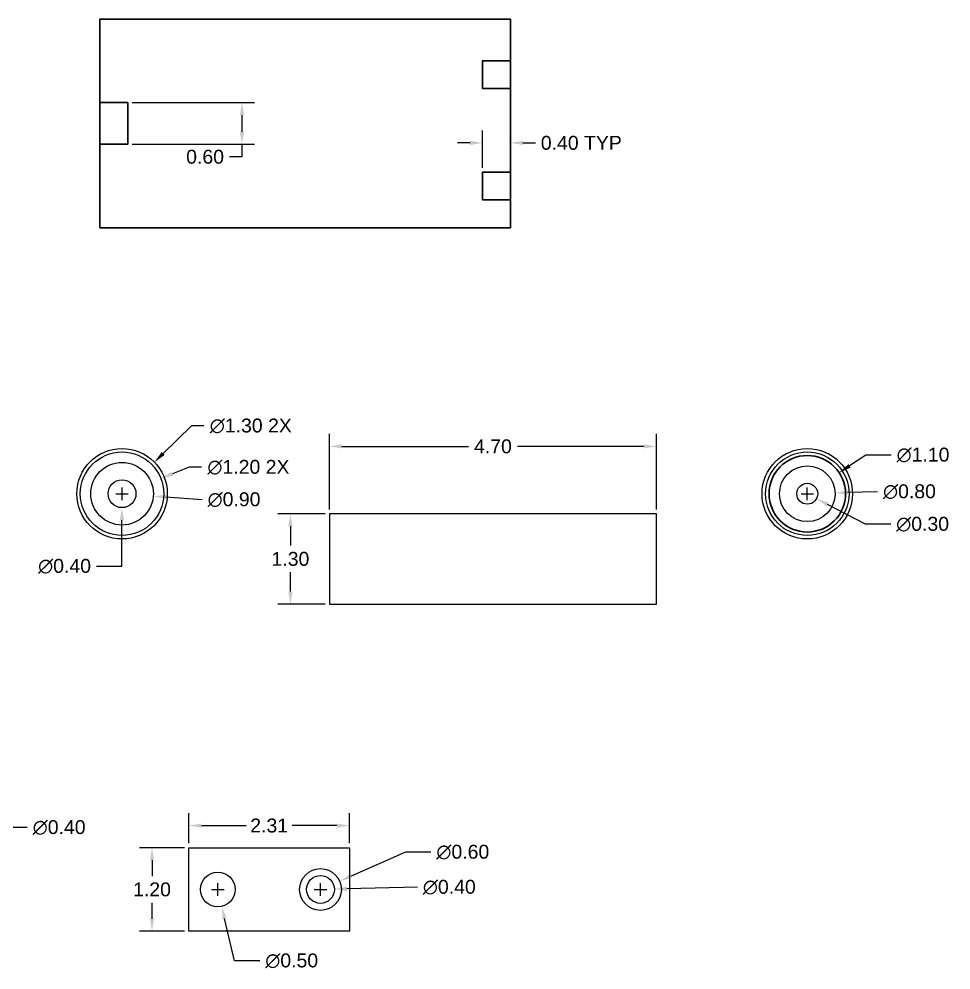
# Model space of a CAD drawing. Header units: centimetres. Extents: x 12 to 41.4, y 4.9 to 20.6.
# Drawn here: x 28.04 to 41.43, y 6.94 to 20.61 of the extents above; entities that cross this region are included whole.
import ezdxf

# ---------------------------------------------------------------- set-up
doc = ezdxf.new("R2010")
doc.units = ezdxf.units.CM
doc.header["$MEASUREMENT"] = 0
doc.layers.add('Baterie', color=12, linetype='Continuous')
doc.layers.add('Contacte baterie', color=253, linetype='Continuous')
doc.layers.add('Compartiment baterie', color=250, linetype='Continuous', lineweight=30)
doc.layers.add('Cotare', color=2, linetype='Continuous', lineweight=0)
doc.styles.get("Standard").update_dxf_attribs({"font": 'arial.ttf'})
doc.dimstyles.get("Standard").update_dxf_attribs({"dimtxt": 0.2, "dimasz": 0.18, "dimexe": 0.18, "dimexo": 0.0625, "dimgap": 0.09, "dimtad": 0, "dimtih": 1, "dimtoh": 1, "dimzin": 0, "dimdsep": 46, "dimtxsty": 'Standard', "dimcen": 0.09, "dimclrd": 256, "dimclrt": 256, "dimadec": 0, "dimazin": 0, "dimtfac": 1, "dimtofl": 0, "dimtmove": 0, "dimatfit": 3, "dimfxl": 1, "dimtolj": 1, "dimtzin": 0, "dimarcsym": 0})

# ---------------------------------------------------------------- blocks, each defined once
blk = doc.blocks.new('*D8')
at = {"layer": 'Cotare', "color": 0, "lineweight": -2, "transparency": 16777216}
for p, q in [((32.438, 13.5), (31.759, 13.5)), ((32.438, 12.2), (31.759, 12.2))]:
    blk.add_line(p, q, dxfattribs=at)
at = {"layer": 'Cotare', "lineweight": -2, "transparency": 16777216}
for p, q in [((31.939, 13.32), (31.939, 13.042)), ((31.939, 12.38), (31.939, 12.658))]:
    blk.add_line(p, q, dxfattribs=at)
at = {"layer": 'Cotare', "transparency": 16777216}
for points in [[(31.909, 13.32), (31.969, 13.32), (31.939, 13.5)], [(31.909, 12.38), (31.969, 12.38), (31.939, 12.2)]]:
    blk.add_solid(points, dxfattribs=at)
at = {"layer": 'Defpoints', "color": 0, "transparency": 16777216}
for p in [(32.5, 13.5), (31.939, 12.2), (32.5, 12.2)]:
    blk.add_point(p, dxfattribs=at)
at = {"layer": 'Cotare', "transparency": 16777216, "insert": (31.939, 12.85), "char_height": 0.2, "attachment_point": 5}
blk.add_mtext('\\A1;1.30', dxfattribs=at)
blk = doc.blocks.new('*D9')
at = {"layer": 'Cotare', "color": 0, "lineweight": -2, "transparency": 16777216}
for p, q in [((32.5, 13.562), (32.5, 14.647)), ((37.2, 13.562), (37.2, 14.647))]:
    blk.add_line(p, q, dxfattribs=at)
at = {"layer": 'Cotare', "lineweight": -2, "transparency": 16777216}
for p, q in [((32.68, 14.467), (34.497, 14.467)), ((37.02, 14.467), (35.203, 14.467))]:
    blk.add_line(p, q, dxfattribs=at)
at = {"layer": 'Cotare', "transparency": 16777216}
for points in [[(32.68, 14.497), (32.68, 14.437), (32.5, 14.467)], [(37.02, 14.497), (37.02, 14.437), (37.2, 14.467)]]:
    blk.add_solid(points, dxfattribs=at)
at = {"layer": 'Defpoints', "color": 0, "transparency": 16777216}
for p in [(37.2, 14.467), (32.5, 13.5), (37.2, 13.5)]:
    blk.add_point(p, dxfattribs=at)
at = {"layer": 'Cotare', "transparency": 16777216, "insert": (34.85, 14.467), "char_height": 0.2, "attachment_point": 5}
blk.add_mtext('\\A1;4.70', dxfattribs=at)
blk = doc.blocks.new('*D10')
at = {"layer": 'Cotare', "lineweight": -2, "transparency": 16777216}
for p, q in [((30.515, 14.761), (30.111, 14.367)), ((30.695, 14.761), (30.515, 14.761))]:
    blk.add_line(p, q, dxfattribs=at)
at = {"layer": 'Cotare', "color": 0, "lineweight": -2, "transparency": 16777216}
for p, q in [((29.518, 13.697), (29.518, 13.877)), ((29.428, 13.787), (29.608, 13.787))]:
    blk.add_line(p, q, dxfattribs=at)
at = {"layer": 'Cotare', "transparency": 16777216}
blk.add_solid([(30.09, 14.388), (30.132, 14.345), (29.983, 14.241)], dxfattribs=at)
at = {"layer": 'Defpoints', "color": 0, "transparency": 16777216}
for p in [(29.983, 14.241), (29.053, 13.332)]:
    blk.add_point(p, dxfattribs=at)
at = {"layer": 'Cotare', "transparency": 16777216, "insert": (31.369, 14.761), "char_height": 0.2, "width": 1.45373, "attachment_point": 5}
blk.add_mtext('\\A1;∅1.30 2X', dxfattribs=at)
blk = doc.blocks.new('*D11')
at = {"layer": 'Cotare', "lineweight": -2, "transparency": 16777216}
for p, q in [((30.481, 14.167), (30.243, 14.073)), ((30.661, 14.167), (30.481, 14.167))]:
    blk.add_line(p, q, dxfattribs=at)
at = {"layer": 'Cotare', "color": 0, "lineweight": -2, "transparency": 16777216}
for p, q in [((29.518, 13.697), (29.518, 13.877)), ((29.428, 13.787), (29.608, 13.787))]:
    blk.add_line(p, q, dxfattribs=at)
at = {"layer": 'Cotare', "transparency": 16777216}
blk.add_solid([(30.232, 14.101), (30.254, 14.045), (30.076, 14.007)], dxfattribs=at)
at = {"layer": 'Defpoints', "color": 0, "transparency": 16777216}
for p in [(30.076, 14.007), (28.96, 13.567)]:
    blk.add_point(p, dxfattribs=at)
at = {"layer": 'Cotare', "transparency": 16777216, "insert": (31.335, 14.167), "char_height": 0.2, "attachment_point": 5}
blk.add_mtext('\\A1;∅1.20 2X', dxfattribs=at)
blk = doc.blocks.new('*D12')
at = {"layer": 'Cotare', "color": 0, "lineweight": -2, "transparency": 16777216}
for p, q in [((29.518, 13.697), (29.518, 13.877)), ((29.428, 13.787), (29.608, 13.787))]:
    blk.add_line(p, q, dxfattribs=at)
at = {"layer": 'Cotare', "lineweight": -2, "transparency": 16777216}
blk.add_line((30.67, 13.701), (30.146, 13.74), dxfattribs=at)
at = {"layer": 'Cotare', "transparency": 16777216}
blk.add_solid([(30.148, 13.77), (30.144, 13.71), (29.966, 13.753)], dxfattribs=at)
at = {"layer": 'Defpoints', "color": 0, "transparency": 16777216}
for p in [(29.069, 13.82), (29.966, 13.753)]:
    blk.add_point(p, dxfattribs=at)
at = {"layer": 'Cotare', "transparency": 16777216, "insert": (31.128, 13.701), "char_height": 0.2, "attachment_point": 5}
blk.add_mtext('\\A1;∅0.90', dxfattribs=at)
blk = doc.blocks.new('*D13')
at = {"layer": 'Cotare', "color": 0, "lineweight": -2, "transparency": 16777216}
for p, q in [((29.518, 13.697), (29.518, 13.877)), ((29.428, 13.787), (29.608, 13.787))]:
    blk.add_line(p, q, dxfattribs=at)
at = {"layer": 'Cotare', "lineweight": -2, "transparency": 16777216}
for p, q in [((29.514, 12.744), (29.516, 13.407)), ((29.15, 12.744), (29.514, 12.744))]:
    blk.add_line(p, q, dxfattribs=at)
at = {"layer": 'Cotare', "transparency": 16777216}
blk.add_solid([(29.486, 13.407), (29.546, 13.407), (29.517, 13.587)], dxfattribs=at)
at = {"layer": 'Defpoints', "color": 0, "transparency": 16777216}
for p in [(29.518, 13.987), (29.517, 13.587)]:
    blk.add_point(p, dxfattribs=at)
at = {"layer": 'Cotare', "transparency": 16777216, "insert": (28.692, 12.744), "char_height": 0.2, "attachment_point": 5}
blk.add_mtext('\\A1;∅0.40', dxfattribs=at)
blk = doc.blocks.new('*D14')
at = {"layer": 'Cotare', "lineweight": -2, "transparency": 16777216}
for p, q in [((40.211, 14.343), (39.978, 14.189)), ((40.575, 14.343), (40.211, 14.343))]:
    blk.add_line(p, q, dxfattribs=at)
at = {"layer": 'Cotare', "color": 0, "lineweight": -2, "transparency": 16777216}
for p, q in [((39.369, 13.697), (39.369, 13.877)), ((39.279, 13.787), (39.459, 13.787))]:
    blk.add_line(p, q, dxfattribs=at)
at = {"layer": 'Cotare', "transparency": 16777216}
blk.add_solid([(39.961, 14.214), (39.994, 14.164), (39.828, 14.09)], dxfattribs=at)
at = {"layer": 'Defpoints', "color": 0, "transparency": 16777216}
for p in [(39.828, 14.09), (38.91, 13.484)]:
    blk.add_point(p, dxfattribs=at)
at = {"layer": 'Cotare', "transparency": 16777216, "insert": (41.033, 14.343), "char_height": 0.2, "attachment_point": 5}
blk.add_mtext('\\A1;∅1.10', dxfattribs=at)
blk = doc.blocks.new('*D15')
at = {"layer": 'Cotare', "color": 0, "lineweight": -2, "transparency": 16777216}
for p, q in [((39.369, 13.697), (39.369, 13.877)), ((39.279, 13.787), (39.459, 13.787))]:
    blk.add_line(p, q, dxfattribs=at)
at = {"layer": 'Cotare', "lineweight": -2, "transparency": 16777216}
blk.add_line((40.38, 13.816), (39.948, 13.804), dxfattribs=at)
at = {"layer": 'Cotare', "transparency": 16777216}
blk.add_solid([(39.948, 13.834), (39.949, 13.774), (39.769, 13.798)], dxfattribs=at)
at = {"layer": 'Defpoints', "color": 0, "transparency": 16777216}
for p in [(38.969, 13.775), (39.769, 13.798)]:
    blk.add_point(p, dxfattribs=at)
at = {"layer": 'Cotare', "transparency": 16777216, "insert": (40.838, 13.816), "char_height": 0.2, "attachment_point": 5}
blk.add_mtext('\\A1;∅0.80', dxfattribs=at)
blk = doc.blocks.new('*D16')
at = {"layer": 'Cotare', "color": 0, "lineweight": -2, "transparency": 16777216}
for p, q in [((39.369, 13.697), (39.369, 13.877)), ((39.279, 13.787), (39.459, 13.787))]:
    blk.add_line(p, q, dxfattribs=at)
at = {"layer": 'Cotare', "lineweight": -2, "transparency": 16777216}
for p, q in [((40.204, 13.348), (39.661, 13.633)), ((40.568, 13.348), (40.204, 13.348))]:
    blk.add_line(p, q, dxfattribs=at)
at = {"layer": 'Cotare', "transparency": 16777216}
blk.add_solid([(39.675, 13.66), (39.647, 13.607), (39.501, 13.717)], dxfattribs=at)
at = {"layer": 'Defpoints', "color": 0, "transparency": 16777216}
for p in [(39.236, 13.857), (39.501, 13.717)]:
    blk.add_point(p, dxfattribs=at)
at = {"layer": 'Cotare', "transparency": 16777216, "insert": (41.027, 13.348), "char_height": 0.2, "attachment_point": 5}
blk.add_mtext('\\A1;∅0.30', dxfattribs=at)
blk = doc.blocks.new('*D17')
at = {"layer": 'Cotare', "lineweight": -2, "transparency": 16777216}
for p, q in [((27.792, 8.99), (27.297, 8.839)), ((28.156, 8.99), (27.792, 8.99))]:
    blk.add_line(p, q, dxfattribs=at)
at = {"layer": 'Cotare', "color": 0, "lineweight": -2, "transparency": 16777216}
for p, q in [((26.933, 8.637), (26.933, 8.817)), ((26.843, 8.727), (27.023, 8.727))]:
    blk.add_line(p, q, dxfattribs=at)
at = {"layer": 'Cotare', "transparency": 16777216}
blk.add_solid([(27.288, 8.867), (27.306, 8.81), (27.125, 8.786)], dxfattribs=at)
at = {"layer": 'Defpoints', "color": 0, "transparency": 16777216}
for p in [(27.125, 8.786), (26.742, 8.669)]:
    blk.add_point(p, dxfattribs=at)
at = {"layer": 'Cotare', "transparency": 16777216, "insert": (28.614, 8.99), "char_height": 0.2, "attachment_point": 5}
blk.add_mtext('\\A1;∅0.40', dxfattribs=at)
blk = doc.blocks.new('*D20')
at = {"layer": 'Cotare', "color": 0, "lineweight": -2, "transparency": 16777216}
for p, q in [((30.48, 8.763), (30.48, 9.198)), ((32.786, 8.763), (32.786, 9.198))]:
    blk.add_line(p, q, dxfattribs=at)
at = {"layer": 'Cotare', "lineweight": -2, "transparency": 16777216}
for p, q in [((30.66, 9.018), (31.301, 9.018)), ((32.606, 9.018), (31.965, 9.018))]:
    blk.add_line(p, q, dxfattribs=at)
at = {"layer": 'Cotare', "transparency": 16777216}
for points in [[(30.66, 9.048), (30.66, 8.988), (30.48, 9.018)], [(32.606, 9.048), (32.606, 8.988), (32.786, 9.018)]]:
    blk.add_solid(points, dxfattribs=at)
at = {"layer": 'Defpoints', "color": 0, "transparency": 16777216}
for p in [(32.786, 9.018), (30.48, 8.7), (32.786, 8.7)]:
    blk.add_point(p, dxfattribs=at)
at = {"layer": 'Cotare', "transparency": 16777216, "insert": (31.633, 9.018), "char_height": 0.2, "attachment_point": 5}
blk.add_mtext('\\A1;2.31', dxfattribs=at)
blk = doc.blocks.new('*D21')
at = {"layer": 'Cotare', "color": 0, "lineweight": -2, "transparency": 16777216}
for p, q in [((30.417, 8.7), (29.769, 8.7)), ((30.417, 7.5), (29.769, 7.5))]:
    blk.add_line(p, q, dxfattribs=at)
at = {"layer": 'Cotare', "lineweight": -2, "transparency": 16777216}
for p, q in [((29.949, 8.52), (29.949, 8.292)), ((29.949, 7.68), (29.949, 7.908))]:
    blk.add_line(p, q, dxfattribs=at)
at = {"layer": 'Cotare', "transparency": 16777216}
for points in [[(29.919, 8.52), (29.979, 8.52), (29.949, 8.7)], [(29.919, 7.68), (29.979, 7.68), (29.949, 7.5)]]:
    blk.add_solid(points, dxfattribs=at)
at = {"layer": 'Defpoints', "color": 0, "transparency": 16777216}
for p in [(30.48, 8.7), (29.949, 7.5), (30.48, 7.5)]:
    blk.add_point(p, dxfattribs=at)
at = {"layer": 'Cotare', "transparency": 16777216, "insert": (29.949, 8.1), "char_height": 0.2, "attachment_point": 5}
blk.add_mtext('\\A1;1.20', dxfattribs=at)
blk = doc.blocks.new('*D22')
at = {"layer": 'Cotare', "color": 0, "lineweight": -2, "transparency": 16777216}
for p, q in [((30.805, 8.1), (30.985, 8.1)), ((30.895, 8.01), (30.895, 8.19))]:
    blk.add_line(p, q, dxfattribs=at)
at = {"layer": 'Cotare', "lineweight": -2, "transparency": 16777216}
for p, q in [((31.134, 7.074), (30.992, 7.681)), ((31.499, 7.074), (31.134, 7.074))]:
    blk.add_line(p, q, dxfattribs=at)
at = {"layer": 'Cotare', "transparency": 16777216}
blk.add_solid([(31.022, 7.688), (30.963, 7.675), (30.951, 7.857)], dxfattribs=at)
at = {"layer": 'Defpoints', "color": 0, "transparency": 16777216}
for p in [(30.838, 8.344), (30.951, 7.857)]:
    blk.add_point(p, dxfattribs=at)
at = {"layer": 'Cotare', "transparency": 16777216, "insert": (31.957, 7.074), "char_height": 0.2, "attachment_point": 5}
blk.add_mtext('\\A1;∅0.50', dxfattribs=at)
blk = doc.blocks.new('*D23')
at = {"layer": 'Cotare', "lineweight": -2, "transparency": 16777216}
for p, q in [((33.595, 8.636), (32.811, 8.293)), ((33.959, 8.636), (33.595, 8.636))]:
    blk.add_line(p, q, dxfattribs=at)
at = {"layer": 'Cotare', "color": 0, "lineweight": -2, "transparency": 16777216}
for p, q in [((32.281, 8.1), (32.461, 8.1)), ((32.371, 8.01), (32.371, 8.19))]:
    blk.add_line(p, q, dxfattribs=at)
at = {"layer": 'Cotare', "transparency": 16777216}
blk.add_solid([(32.799, 8.32), (32.823, 8.265), (32.646, 8.22)], dxfattribs=at)
at = {"layer": 'Defpoints', "color": 0, "transparency": 16777216}
for p in [(32.646, 8.22), (32.096, 7.98)]:
    blk.add_point(p, dxfattribs=at)
at = {"layer": 'Cotare', "transparency": 16777216, "insert": (34.417, 8.636), "char_height": 0.2, "attachment_point": 5}
blk.add_mtext('\\A1;∅0.60', dxfattribs=at)
blk = doc.blocks.new('*D24')
at = {"layer": 'Cotare', "color": 0, "lineweight": -2, "transparency": 16777216}
for p, q in [((32.281, 8.1), (32.461, 8.1)), ((32.371, 8.01), (32.371, 8.19))]:
    blk.add_line(p, q, dxfattribs=at)
at = {"layer": 'Cotare', "lineweight": -2, "transparency": 16777216}
blk.add_line((33.765, 8.132), (32.751, 8.109), dxfattribs=at)
at = {"layer": 'Cotare', "transparency": 16777216}
blk.add_solid([(32.75, 8.139), (32.751, 8.079), (32.571, 8.105)], dxfattribs=at)
at = {"layer": 'Defpoints', "color": 0, "transparency": 16777216}
for p in [(32.171, 8.096), (32.571, 8.105)]:
    blk.add_point(p, dxfattribs=at)
at = {"layer": 'Cotare', "transparency": 16777216, "insert": (34.223, 8.132), "char_height": 0.2, "attachment_point": 5}
blk.add_mtext('\\A1;∅0.40', dxfattribs=at)
blk = doc.blocks.new('*D53')
at = {"layer": 'Cotare', "color": 0, "lineweight": -2, "transparency": 16777216}
for p, q in [((29.663, 19.409), (31.422, 19.409)), ((29.663, 18.809), (31.422, 18.809))]:
    blk.add_line(p, q, dxfattribs=at)
at = {"layer": 'Cotare', "lineweight": -2, "transparency": 16777216}
for p, q in [((31.242, 19.229), (31.242, 18.989)), ((31.242, 18.809), (31.242, 18.629)), ((31.242, 18.629), (31.062, 18.629))]:
    blk.add_line(p, q, dxfattribs=at)
at = {"layer": 'Cotare', "transparency": 16777216}
for points in [[(31.212, 19.229), (31.272, 19.229), (31.242, 19.409)], [(31.212, 18.989), (31.272, 18.989), (31.242, 18.809)]]:
    blk.add_solid(points, dxfattribs=at)
at = {"layer": 'Defpoints', "color": 0, "transparency": 16777216}
for p in [(29.601, 19.409), (29.601, 18.809), (31.242, 18.809)]:
    blk.add_point(p, dxfattribs=at)
at = {"layer": 'Cotare', "transparency": 16777216, "insert": (30.712, 18.629), "char_height": 0.2, "attachment_point": 5}
blk.add_mtext('\\A1;0.60', dxfattribs=at)
blk = doc.blocks.new('*D54')
at = {"layer": 'Cotare', "color": 0, "lineweight": -2, "transparency": 16777216}
for p, q in [((34.701, 18.472), (34.701, 19.009)), ((35.101, 18.472), (35.101, 19.009))]:
    blk.add_line(p, q, dxfattribs=at)
at = {"layer": 'Cotare', "lineweight": -2, "transparency": 16777216}
for p, q in [((34.521, 18.829), (34.341, 18.829)), ((35.281, 18.829), (35.461, 18.829))]:
    blk.add_line(p, q, dxfattribs=at)
at = {"layer": 'Cotare', "transparency": 16777216}
for points in [[(34.521, 18.859), (34.521, 18.799), (34.701, 18.829)], [(35.281, 18.859), (35.281, 18.799), (35.101, 18.829)]]:
    blk.add_solid(points, dxfattribs=at)
at = {"layer": 'Defpoints', "color": 0, "transparency": 16777216}
for p in [(35.101, 18.829), (34.701, 18.409), (35.101, 18.409)]:
    blk.add_point(p, dxfattribs=at)
at = {"layer": 'Cotare', "transparency": 16777216, "insert": (36.121, 18.829), "char_height": 0.2, "attachment_point": 5}
blk.add_mtext('\\A1;0.40{\\fArial|b0|i0|c238|p34; TYP}', dxfattribs=at)

msp = doc.modelspace()

# ---------------------------------------------------------------- linework, layer by layer
at = {"layer": 'Baterie'}
msp.add_lwpolyline([(32.5, 13.5), (32.5, 12.2), (37.2, 12.2), (37.2, 13.5)], close=True, dxfattribs=at)
for centre in [(29.518, 13.787), (39.369, 13.787)]:
    msp.add_circle(centre, 0.65, dxfattribs=at)
at = {"layer": 'Baterie', "color": 5}
msp.add_circle((29.518, 13.787), 0.6, dxfattribs=at)
at = {"layer": 'Baterie', "color": 253}
for centre, radius in [((39.369, 13.787), 0.6), ((29.518, 13.787), 0.45), ((39.369, 13.787), 0.4), ((29.518, 13.787), 0.2), ((39.369, 13.787), 0.15)]:
    msp.add_circle(centre, radius, dxfattribs=at)
at = {"layer": 'Compartiment baterie'}
msp.add_lwpolyline([(35.101, 20.609), (29.201, 20.609), (29.201, 17.609), (35.101, 17.609)], close=True, dxfattribs=at)
for points in [[(34.701, 20.009), (35.101, 20.009), (34.701, 20.009), (34.701, 19.609), (35.101, 19.609), (35.101, 20.009)], [(29.201, 18.809), (29.601, 18.809), (29.601, 19.409), (29.201, 19.409)], [(35.101, 18.409), (34.701, 18.409), (34.701, 18.009), (35.101, 18.009)]]:
    msp.add_lwpolyline(points, dxfattribs=at)
msp.add_circle((39.369, 13.787), 0.55, dxfattribs=at)
at = {"layer": 'Contacte baterie'}
for p, q in [((30.48, 7.5), (30.48, 8.7)), ((30.48, 8.7), (32.786, 8.7)), ((32.786, 8.7), (32.786, 7.5)), ((32.786, 7.5), (30.48, 7.5))]:
    msp.add_line(p, q, dxfattribs=at)
for centre, radius in [((30.895, 8.1), 0.25), ((32.371, 8.1), 0.3), ((32.371, 8.1), 0.2)]:
    msp.add_circle(centre, radius, dxfattribs=at)

# ---------------------------------------------------------------- dimensions: what is measured, and where the dimension line sits
at = {"layer": 'Cotare'}
for base, p1, p2, picture, middle in [((31.242, 18.809), (29.601, 19.409), (29.601, 18.809), '*D53', (30.712, 18.629)), ((31.939, 12.2), (32.5, 13.5), (32.5, 12.2), '*D8', (31.939, 12.85)), ((29.949, 7.5), (30.48, 8.7), (30.48, 7.5), '*D21', (29.949, 8.1))]:
    dim = msp.add_linear_dim(base=base, p1=p1, p2=p2, angle=90, dimstyle='Standard', dxfattribs=at)
    dim.commit()
    dim.dimension.update_dxf_attribs({"geometry": picture, "text_midpoint": middle})
dim = msp.add_linear_dim(base=(35.101, 18.829), p1=(34.701, 18.409), p2=(35.101, 18.409), text='<>{\\fArial|b0|i0|c238|p34; TYP}', dimstyle='Standard', dxfattribs=at)
dim.commit()
dim.dimension.update_dxf_attribs({"geometry": '*D54', "text_midpoint": (36.121, 18.829)})
for p1, p2, picture, middle in [((29.053, 13.332), (29.983, 14.241), '*D10', (31.369, 14.761)), ((28.96, 13.567), (30.076, 14.007), '*D11', (31.335, 14.167))]:
    dim = msp.add_diameter_dim_2p(p1=p1, p2=p2, text='<> 2X', dimstyle='Standard', dxfattribs=at)
    dim.commit()
    dim.dimension.update_dxf_attribs({"geometry": picture, "text_midpoint": middle, "dimtype": 163})
for base, p1, p2, picture, middle in [((37.2, 14.467), (32.5, 13.5), (37.2, 13.5), '*D9', (34.85, 14.467)), ((32.786, 9.018), (30.48, 8.7), (32.786, 8.7), '*D20', (31.633, 9.018))]:
    dim = msp.add_linear_dim(base=base, p1=p1, p2=p2, dimstyle='Standard', dxfattribs=at)
    dim.commit()
    dim.dimension.update_dxf_attribs({"geometry": picture, "text_midpoint": middle})
for p1, p2, picture, middle in [((38.91, 13.484), (39.828, 14.09), '*D14', (41.033, 14.343)), ((29.518, 13.987), (29.517, 13.587), '*D13', (28.692, 12.744)), ((38.969, 13.775), (39.769, 13.798), '*D15', (40.38, 13.816)), ((29.069, 13.82), (29.966, 13.753), '*D12', (30.67, 13.701)), ((39.236, 13.857), (39.501, 13.717), '*D16', (41.027, 13.348)), ((26.742, 8.669), (27.125, 8.786), '*D17', (28.614, 8.99)), ((32.096, 7.98), (32.646, 8.22), '*D23', (34.417, 8.636)), ((30.838, 8.344), (30.951, 7.857), '*D22', (31.957, 7.074)), ((32.171, 8.096), (32.571, 8.105), '*D24', (33.765, 8.132))]:
    dim = msp.add_diameter_dim_2p(p1=p1, p2=p2, dimstyle='Standard', dxfattribs=at)
    dim.commit()
    dim.dimension.update_dxf_attribs({"geometry": picture, "text_midpoint": middle, "dimtype": 163})

doc.saveas('drawing.dxf')
